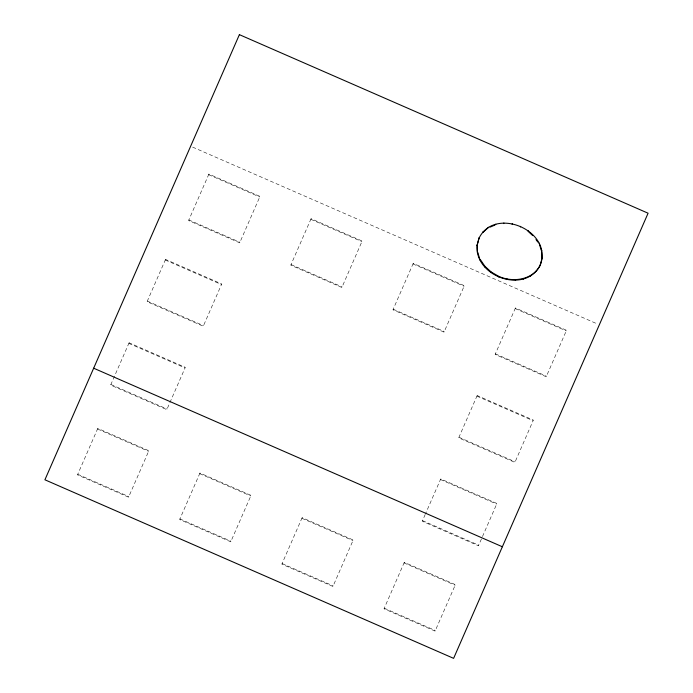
<?xml version="1.0" encoding="UTF-8"?>
<svg xmlns="http://www.w3.org/2000/svg" width="693" height="693" viewBox="0 0 693 693"><rect width="100%" height="100%" fill="white"/><g stroke="black" fill="none" stroke-linecap="round" stroke-linejoin="round"><path stroke-width="0.52" stroke-dasharray="3.46 2.6" d="M425.225 514.44L422.262 521.223L478.456 545.781L496.933 503.49L440.731 478.941L425.485 513.851M192.619 147.107L597.349 323.926M208.636 174.671L259.728 196.985M310.81 219.309L361.902 241.623M412.985 263.946L464.076 286.27M515.159 308.584L566.25 330.907M188.86 219.941L239.943 242.264M291.034 264.579L342.117 286.902M393.208 309.217L444.291 331.54M495.382 353.854L546.465 376.178M165.272 259.996L221.474 284.546M476.905 396.145L533.108 420.694M147.314 301.1L203.517 325.649M458.948 437.248L515.142 461.798M128.846 343.381L185.04 367.931M440.479 479.53L496.673 504.08M110.889 384.485L167.082 409.035M422.522 520.634L478.716 545.183M97.522 429.002L148.605 451.325M199.697 473.64L250.779 495.963M301.871 518.277L352.954 540.601M404.045 562.924L455.128 585.239M77.737 474.272L128.829 496.595M179.92 518.918L231.003 541.233M282.094 563.556L333.177 585.871M384.269 608.194L435.351 630.509M129.106 342.792L110.629 385.074L166.822 409.632L185.3 367.342L129.106 342.792M165.532 259.407L147.063 301.689L203.257 326.238L221.725 283.957L165.532 259.407M97.782 428.413L77.486 474.87L128.569 497.184L148.865 450.736L97.782 428.413M208.896 174.082L188.6 220.53L239.683 242.853L259.979 196.396L208.896 174.082M199.956 473.05L179.66 519.507L230.743 541.822L251.039 495.374L199.956 473.05M311.07 218.719L290.774 265.168L341.866 287.491L362.153 241.034L311.07 218.719M302.131 517.688L281.834 564.145L332.917 586.46L353.213 540.012L302.131 517.688M413.245 263.357L392.948 309.806L444.04 332.129L464.327 285.672L413.245 263.357M404.305 562.326L384.009 608.783L435.091 631.106L455.388 584.649L404.305 562.326M477.165 395.556L458.688 437.837L514.89 462.387L533.359 420.105L477.165 395.556M515.419 307.995L495.123 354.452L546.214 376.767L566.51 330.31L515.419 307.995"/><path stroke-width="1.04" d="M477.044 245.495L479.088 237.976L477.044 245.495C474.748 277.096 525.892 294.594 540.393 264.761C553.014 230.717 494.516 205.639 478.828 238.565M540.133 265.35L542.177 257.822M482.96 231.956L482.7 232.545L488.66 227.261M477.468 252.867L477.304 244.906M480.076 260.178L477.728 252.278M495.538 224.801L495.798 224.203M484.693 266.926L484.953 266.337L480.336 259.589M503.62 223.596L503.88 223.007M490.99 272.652L491.25 272.063L484.953 266.337M512.11 224.324L512.361 223.735M498.553 276.975L498.813 276.386C513.002 282.796 533.194 280.024 540.393 264.761M520.408 226.94L520.668 226.351M506.86 279.582L507.12 278.993M527.971 231.254L528.231 230.665M515.341 280.319L515.601 279.729M523.432 279.114L523.683 278.525M539.145 243.148L541.164 250.13M530.561 276.065L530.821 275.467M541.493 251.048L541.753 250.45M536.261 271.361L536.521 270.772M490.185 227.087L494.646 225.182M93.668 368.208L502.364 546.76M491.25 272.063L498.813 276.386M528.759 231.973L532.7 235.551M536.001 239.518L537.733 242.048M541.554 252.096L541.917 258.42M239.388 34.65L44.915 479.79L453.612 658.35L648.085 213.21L239.388 34.65"/></g></svg>
